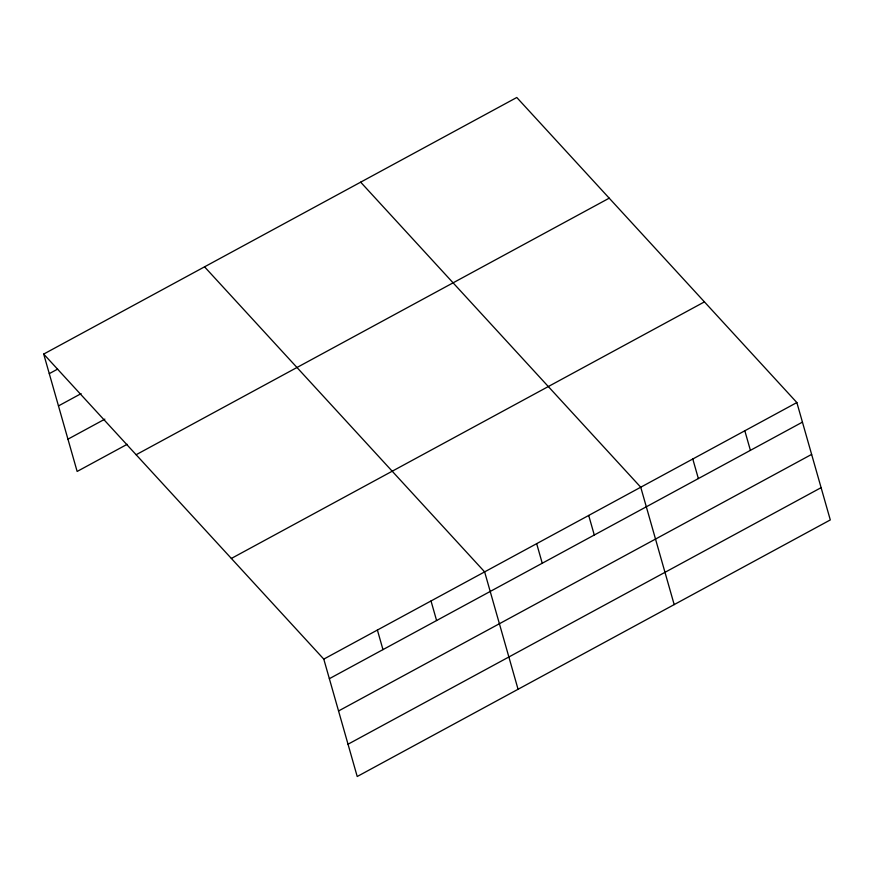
<?xml version="1.0" encoding="UTF-8"?>
<svg xmlns="http://www.w3.org/2000/svg" width="874" height="874" viewBox="0 0 874 874"><rect width="100%" height="100%" fill="white"/><g stroke="black" fill="none" stroke-linecap="round" stroke-linejoin="round"><path stroke-width="1.31" d="M43.7 354.068L516.785 97.495L796.859 402.553L830.3 519.932L357.215 776.505L323.784 659.116L43.7 354.068L77.141 471.447L127.178 444.309M49.283 373.646L57.618 369.123M58.471 405.918L81.107 393.639M67.943 439.174L104.88 419.138M136.125 454.731L609.211 198.169M231.359 558.453L704.433 301.88M323.784 659.116L796.859 402.553M329.356 678.694L802.441 422.131M338.555 710.966L811.629 454.404M348.027 744.222L821.101 487.659M360.667 182.163L640.74 487.222L674.182 604.6M204.549 266.832L484.633 571.88L518.063 689.269M744.823 430.773L750.405 450.35M692.787 458.992L698.359 478.57M588.705 515.442L594.287 535.019M536.669 543.661L542.241 563.238M431.013 600.962L436.596 620.54M377.393 630.034L382.976 649.622"/></g></svg>
